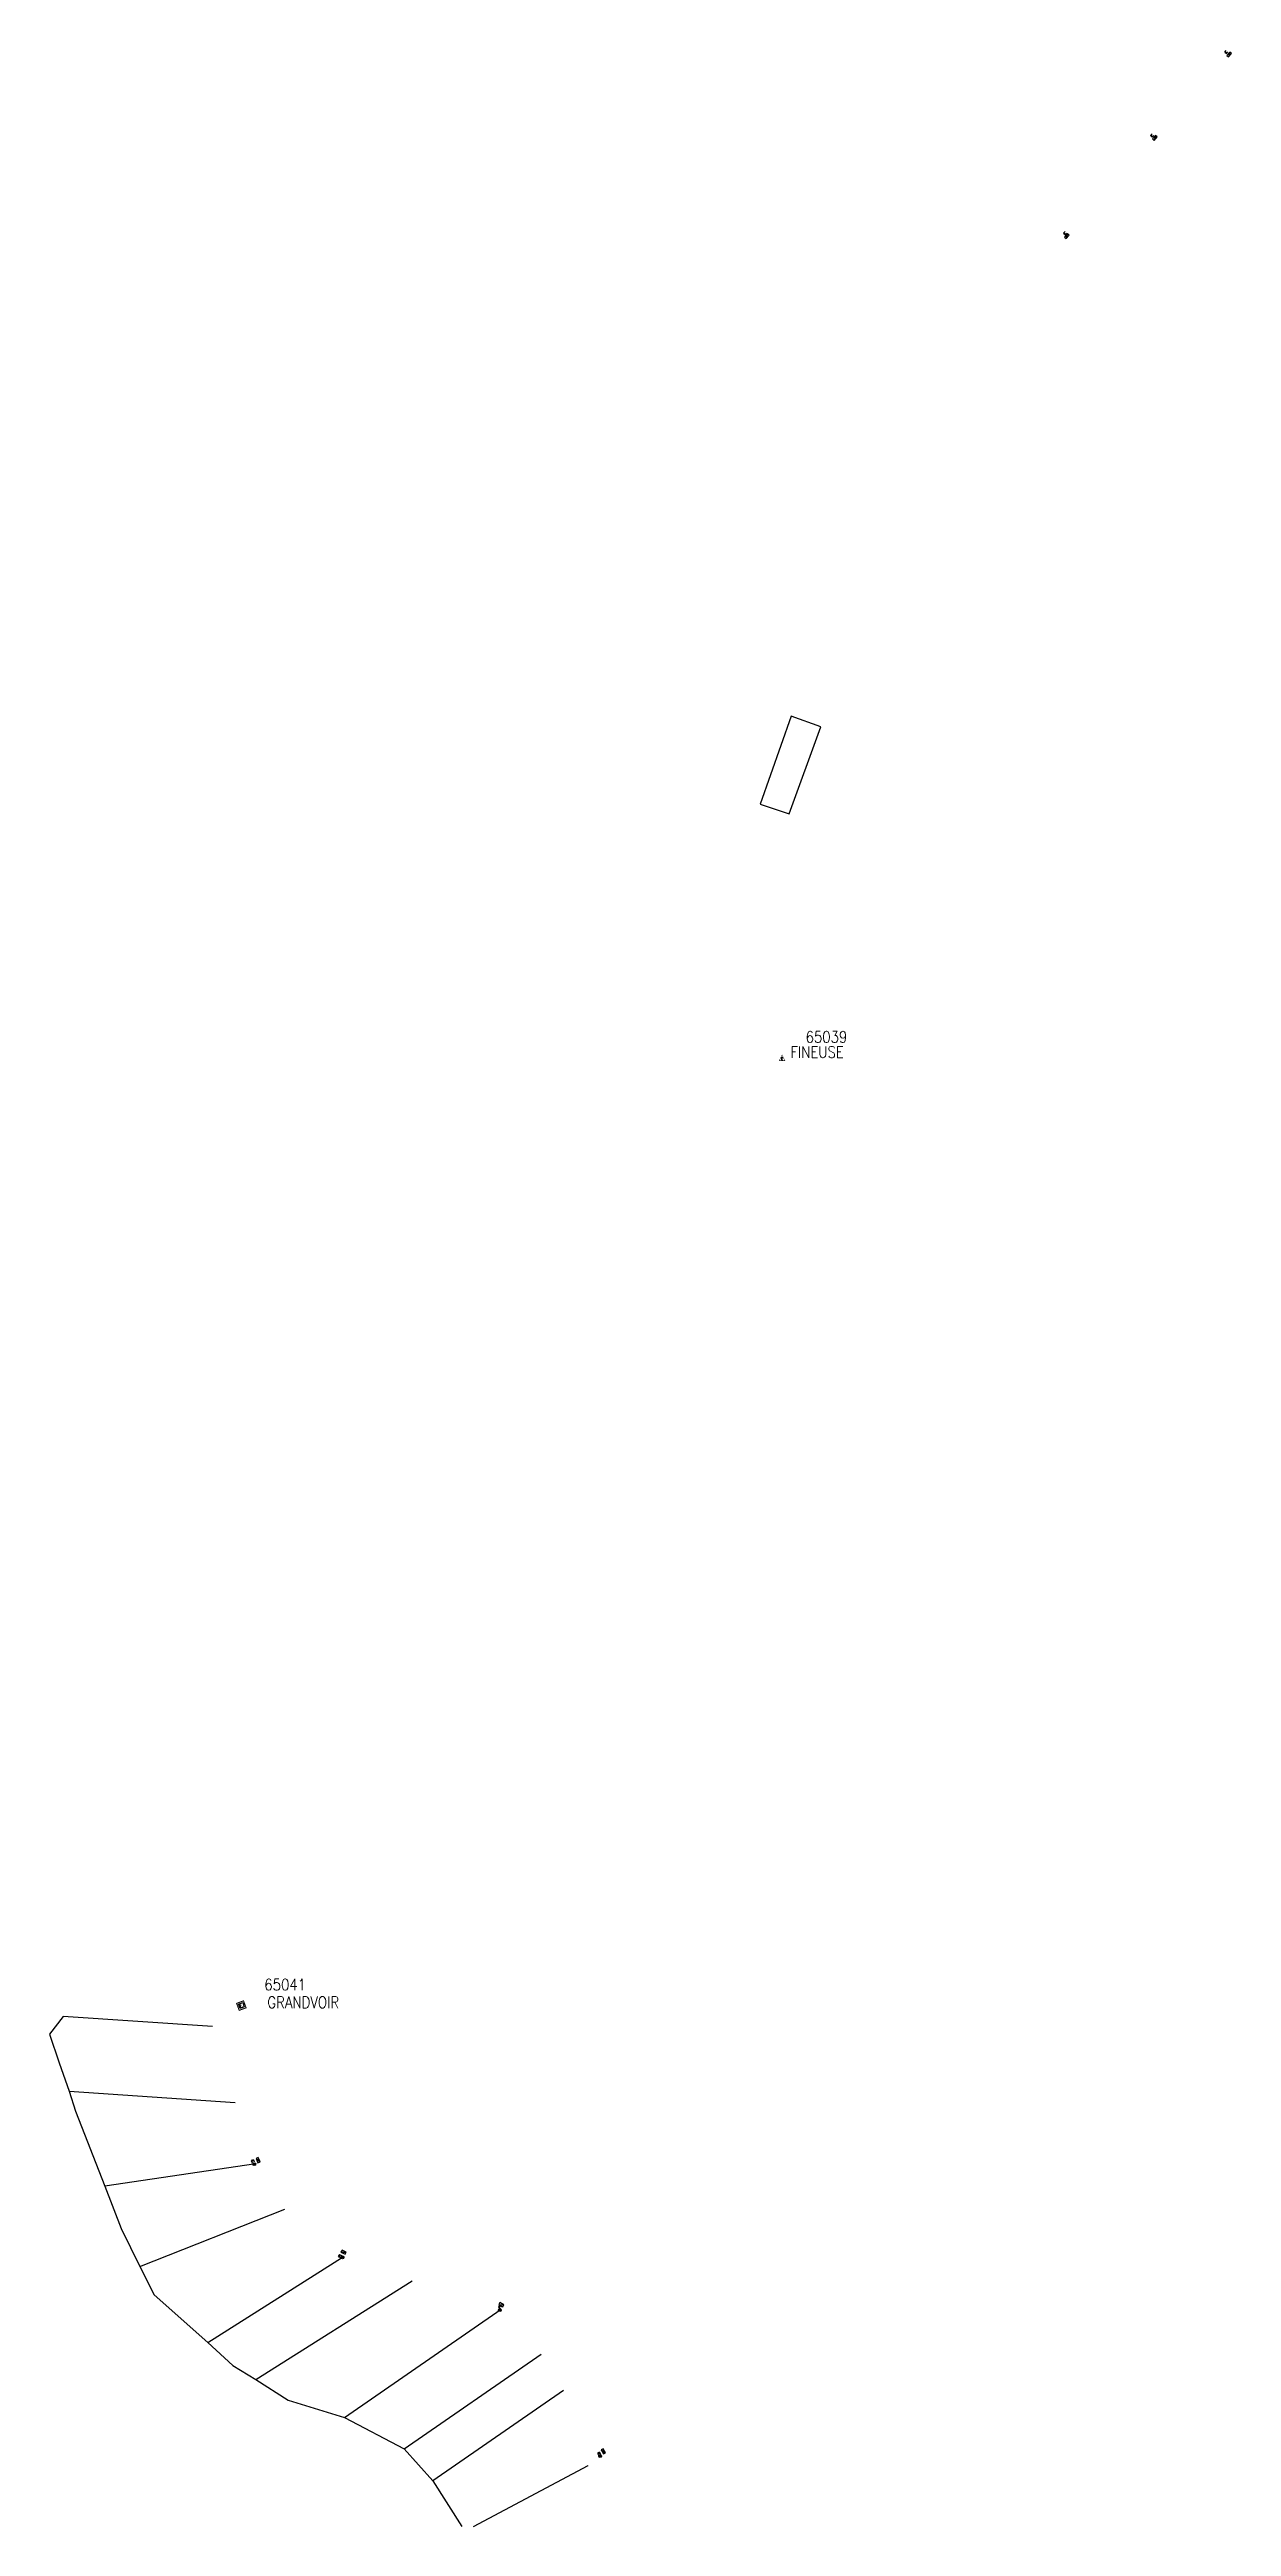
# Model space of a CAD drawing. Header units: millimetres. Extents: x 222249 to 222661, y 61000 to 61865.
import ezdxf
from ezdxf.enums import TextEntityAlignment as Align

# ---------------------------------------------------------------- set-up
doc = ezdxf.new("R2010")
doc.units = ezdxf.units.MM
doc.layers.get('0').update_dxf_attribs({"linetype": 'CONTINUOUS'})
for name, color, linetype in [('M_200', 7, 'CONTINUOUS'), ('W0100', 7, 'CONTINUOUS'), ('W0330', 7, 'CONTINUOUS'), ('W0430', 7, 'CONTINUOUS'), ('W0471', 7, 'CONTINUOUS')]:
    doc.layers.add(name, color=color, linetype=linetype)
doc.styles.add('B_ROMANS', font='ROMANS.shx', dxfattribs={"width": 0.75})
doc.styles.add('M_ROMANS', font='ROMANS.shx', dxfattribs={"width": 0.75})
doc.styles.get("Standard").update_dxf_attribs({"font": 'romans.shx', "width": 0.85})

# ---------------------------------------------------------------- blocks, each defined once
blk = doc.blocks.new('BR1209')
at = {"color": 0, "linetype": 'Continuous', "flags": 128}
for points in [[(-0.5, 0), (0.5, 0)], [(0, 0.5), (0, -0.5)]]:
    blk.add_lwpolyline(points, dxfattribs=at)
at = {"color": 0, "linetype": 'Continuous'}
blk.add_circle((0, 0), 0.5, dxfattribs=at)
at = {"color": 0, "linetype": 'Continuous', "style": 'B_ROMANS', "width": 0.75}
blk.add_attdef('NUM', text='', height=1.2, dxfattribs=at).set_placement((0, 2), align=Align.MIDDLE)
at = {"color": 0, "linetype": 'Continuous', "style": 'B_ROMANS', "width": 0.75, "flags": 3}
for tag, p in [('DEF_COUP', (0, -12.5)), ('DEF_TYPE', (0, -15)), ('DEF_LEG', (0, -10))]:
    blk.add_attdef(tag, text='', height=1.2, dxfattribs=at).set_placement(p, align=Align.MIDDLE)
blk = doc.blocks.new('M_200_57')
at = {"color": 0, "linetype": 'Continuous', "const_width": 0.175, "flags": 128}
blk.add_lwpolyline([(-1.01, -0.65), (-0.01, 1.35), (0.99, -0.65)], close=True, dxfattribs=at)
at = {"color": 0, "linetype": 'Continuous', "width": 0.85}
blk.add_text('E', height=0.9, dxfattribs=at).set_placement((-0.01, 0.03), align=Align.MIDDLE_CENTER)
for tag, p in [('NUM', (0, 15.7)), ('NOM', (0, 9.29))]:
    blk.add_attdef(tag, text='', height=4, dxfattribs=at).set_placement(p, align=Align.MIDDLE)
at = {"color": 0, "linetype": 'Continuous', "width": 0.75, "flags": 3}
for tag, p in [('DEF_COUP', (0.01, -7.6)), ('DEF_LEG', (0.01, -5.1)), ('DEF_TYPE', (0.01, -10.1))]:
    blk.add_attdef(tag, text='', height=1.2, dxfattribs=at).set_placement(p, align=Align.MIDDLE)
blk = doc.blocks.new('T430')
at = {"flags": 128}
for points in [[(0.8, 0.8), (-0.8, 0.8)], [(-0.8, 0.8), (-0.8, 0)], [(0.8, 0.8), (-0.8, 0)], [(-0.8, 0), (0.8, 0)], [(-0.4, 2.1), (0.4, 2.1)], [(-0.4, 2.1), (-0.4, 1.3)], [(-0.4, 1.7), (0, 1.7)], [(-0.4, 1.3), (0.4, 1.3)], [(0.8, 0), (0.8, 0.8)]]:
    blk.add_lwpolyline(points, dxfattribs=at)
blk = doc.blocks.new('*U8')
at = {"flags": 128}
for points in [[(0.8, 0.8), (-0.8, 0.8)], [(-0.8, 0.8), (-0.8, 0)], [(0.8, 0.8), (-0.8, 0)], [(-0.8, 0), (0.8, 0)], [(-0.02, 1.9), (0.78, 1.9)], [(-0.02, 1.9), (-0.02, 1.1)], [(-0.02, 1.5), (0.38, 1.5)], [(-0.02, 1.1), (0.78, 1.1)], [(0.8, 0), (0.8, 0.8)]]:
    blk.add_lwpolyline(points, dxfattribs=at)
blk = doc.blocks.new('*U7')
at = {"flags": 128}
for points in [[(0.8, 0.8), (-0.8, 0.8)], [(-0.8, 0.8), (-0.8, 0)], [(0.8, 0.8), (-0.8, 0)], [(-0.8, 0), (0.8, 0)], [(0.8, 1.85), (0, 1.86)], [(0.81, 2.65), (0.01, 2.66)], [(0.81, 2.25), (0.41, 2.26)], [(0.8, 1.85), (0.81, 2.65)], [(0.8, 0), (0.8, 0.8)]]:
    blk.add_lwpolyline(points, dxfattribs=at)
blk = doc.blocks.new('*U6')
at = {"flags": 128}
for points in [[(0.8, 0.8), (-0.8, 0.8)], [(-0.8, 0.8), (-0.8, 0)], [(0.8, 0.8), (-0.8, 0)], [(-0.8, 0), (0.8, 0)], [(0.89, 2.64), (0.09, 2.63)], [(0.9, 1.84), (0.1, 1.83)], [(0.9, 2.24), (0.5, 2.24)], [(0.8, 0), (0.8, 0.8)], [(0.9, 1.84), (0.89, 2.64)]]:
    blk.add_lwpolyline(points, dxfattribs=at)
blk = doc.blocks.new('*U5')
at = {"flags": 128}
for points in [[(0.8, 0.8), (-0.8, 0.8)], [(-0.8, 0.8), (-0.8, 0)], [(0.8, 0.8), (-0.8, 0)], [(-0.8, 0), (0.8, 0)], [(0.4, 1.7), (-0.4, 1.7)], [(0.4, 0.9), (-0.4, 0.9)], [(0.4, 1.3), (0, 1.3)], [(0.4, 0.9), (0.4, 1.7)], [(0.8, 0), (0.8, 0.8)]]:
    blk.add_lwpolyline(points, dxfattribs=at)
blk = doc.blocks.new('*U4')
at = {"flags": 128}
for points in [[(0.8, 0.8), (-0.8, 0.8)], [(-0.8, 0.8), (-0.8, 0)], [(0.8, 0.8), (-0.8, 0)], [(-0.8, 0), (0.8, 0)], [(0.43, 2.57), (-0.37, 2.57)], [(0.43, 1.77), (-0.37, 1.77)], [(0.43, 2.17), (0.03, 2.17)], [(0.43, 1.77), (0.43, 2.57)], [(0.8, 0), (0.8, 0.8)]]:
    blk.add_lwpolyline(points, dxfattribs=at)
blk = doc.blocks.new('*U9')
at = {"layer": 'M_200', "color": 0, "linetype": 'Continuous', "const_width": 0.35, "flags": 128}
blk.add_lwpolyline([(2.57, 2.6), (2.57, 0), (0, 0), (0, 2.6)], close=True, dxfattribs=at)
at = {"layer": 'M_200', "color": 0, "linetype": 'Continuous'}
blk.add_lwpolyline([(0.5, 2.1), (2.07, 2.1), (2.07, 0.5), (0.5, 0.5)], close=True, dxfattribs=at)
at = {"layer": 'M_200', "insert": (1.17, 1.33), "char_height": 1.13, "width": 1.1659, "attachment_point": 5}
blk.add_mtext('E', dxfattribs=at)
at = {"layer": 'M_200', "color": 0, "linetype": 'Continuous', "width": 0.85}
for tag, p in [('NUM', (2, 17.06)), ('NOM', (2, 10.65))]:
    blk.add_attdef(tag, text='', height=4, dxfattribs=at).set_placement(p, align=Align.MIDDLE)
at = {"layer": 'M_200', "color": 0, "linetype": 'Continuous', "style": 'M_ROMANS', "width": 0.75, "flags": 3}
for tag, p in [('DEF_COUP', (1.87, -5.49)), ('DEF_TYPE', (1.87, -7.99)), ('DEF_LEG', (1.87, -2.99))]:
    blk.add_attdef(tag, text='', height=1.2, dxfattribs=at).set_placement(p, align=Align.MIDDLE)

msp = doc.modelspace()

# ---------------------------------------------------------------- linework, layer by layer
at = {"layer": 'W0100', "color": 252, "flags": 128}
msp.add_lwpolyline([(222496.77, 61601.24), (222506.87, 61597.85), (222517.86, 61628.25), (222507.56, 61631.91), (222496.77, 61601.24)], dxfattribs=at)
at = {"layer": 'W0330', "color": 252, "flags": 128}
for points in [[(222305.49, 61174.56), (222253.36, 61177.99), (222248.62, 61171.84), (222252.02, 61161.88), (222255.43, 61151.91), (222257.73, 61144.98), (222267.91, 61118.78), (222273.58, 61104.06), (222280.17, 61090.69), (222285.13, 61080.82), (222303.85, 61064.18), (222312.67, 61056.19), (222320.62, 61051.27), (222331.99, 61044.12), (222351.62, 61038.05), (222372.49, 61027.11), (222382.46, 61015.9), (222392.51, 61000)], [(222255.43, 61151.91), (222313.48, 61148.05)], [(222320.59, 61126.55), (222267.91, 61118.78)], [(222280.17, 61090.69), (222330.73, 61110.72)], [(222303.85, 61064.18), (222351.45, 61094.31)], [(222320.62, 61051.27), (222375.18, 61085.71)], [(222351.62, 61038.05), (222406.34, 61075.9)], [(222372.49, 61027.11), (222420.26, 61060.09)], [(222428.12, 61047.51), (222382.46, 61015.9)], [(222396.64, 61000), (222436.68, 61021.33), (222436.68, 61021.33)]]:
    msp.add_lwpolyline(points, dxfattribs=at)

# ---------------------------------------------------------------- block references
at = {"layer": 'M_200'}
ref = msp.add_blockref('M_200_57', (222504.39, 61512.33), dxfattribs=dict(at, rotation=359.9999999994442))
ref.add_attrib('NUM', '65039', dxfattribs={"layer": '0', "color": 0, "linetype": 'Continuous', "height": 4, "rotation": 360, "width": 0.85}).set_placement((222519.87, 61519.96), align=Align.MIDDLE)
ref.add_attrib('NOM', 'FINEUSE', dxfattribs={"layer": '0', "color": 0, "linetype": 'Continuous', "height": 4, "width": 0.85}).set_placement((222516.59, 61514.65), align=Align.MIDDLE)
ref = msp.add_blockref('*U9', (222314.84, 61180.16), dxfattribs=dict(at, rotation=20.3849558956211))
ref.add_attrib('NUM', '65041', dxfattribs={"color": 0, "linetype": 'Continuous', "height": 4, "width": 0.85}).set_placement((222330.89, 61189.16), align=Align.MIDDLE)
ref.add_attrib('NOM', 'GRANDVOIR', dxfattribs={"color": 0, "linetype": 'Continuous', "height": 4, "width": 0.85}).set_placement((222337.21, 61182.97), align=Align.MIDDLE)
at = {"layer": 'W0430'}
for name, p, rotation in [('T430', (222660.74, 61862.64), 48.44792951269947), ('T430', (222634.85, 61833.52), 48.44792951269942), ('*U8', (222604.12, 61799.25), 48.44792951269942), ('*U7', (222321.8, 61128.04), 113.7977816184757), ('*U6', (222351.46, 61096.12), 152.0430612198435), ('*U5', (222406.56, 61077.81), 150.9311648217291), ('*U4', (222442.33, 61026.44), 119.5660903024728)]:
    msp.add_blockref(name, p, dxfattribs=dict(at, rotation=rotation))
at = {"layer": 'W0471'}
for p, rotation in [((222320.09, 61126.48), 148.1117617860398), ((222350.86, 61093.93), 159.4458531045928), ((222405.83, 61075.55), 148.1117617860396), ((222440.87, 61024.57), 148.1117617860396)]:
    msp.add_blockref('BR1209', p, dxfattribs=dict(at, rotation=rotation))

doc.saveas('drawing.dxf')
